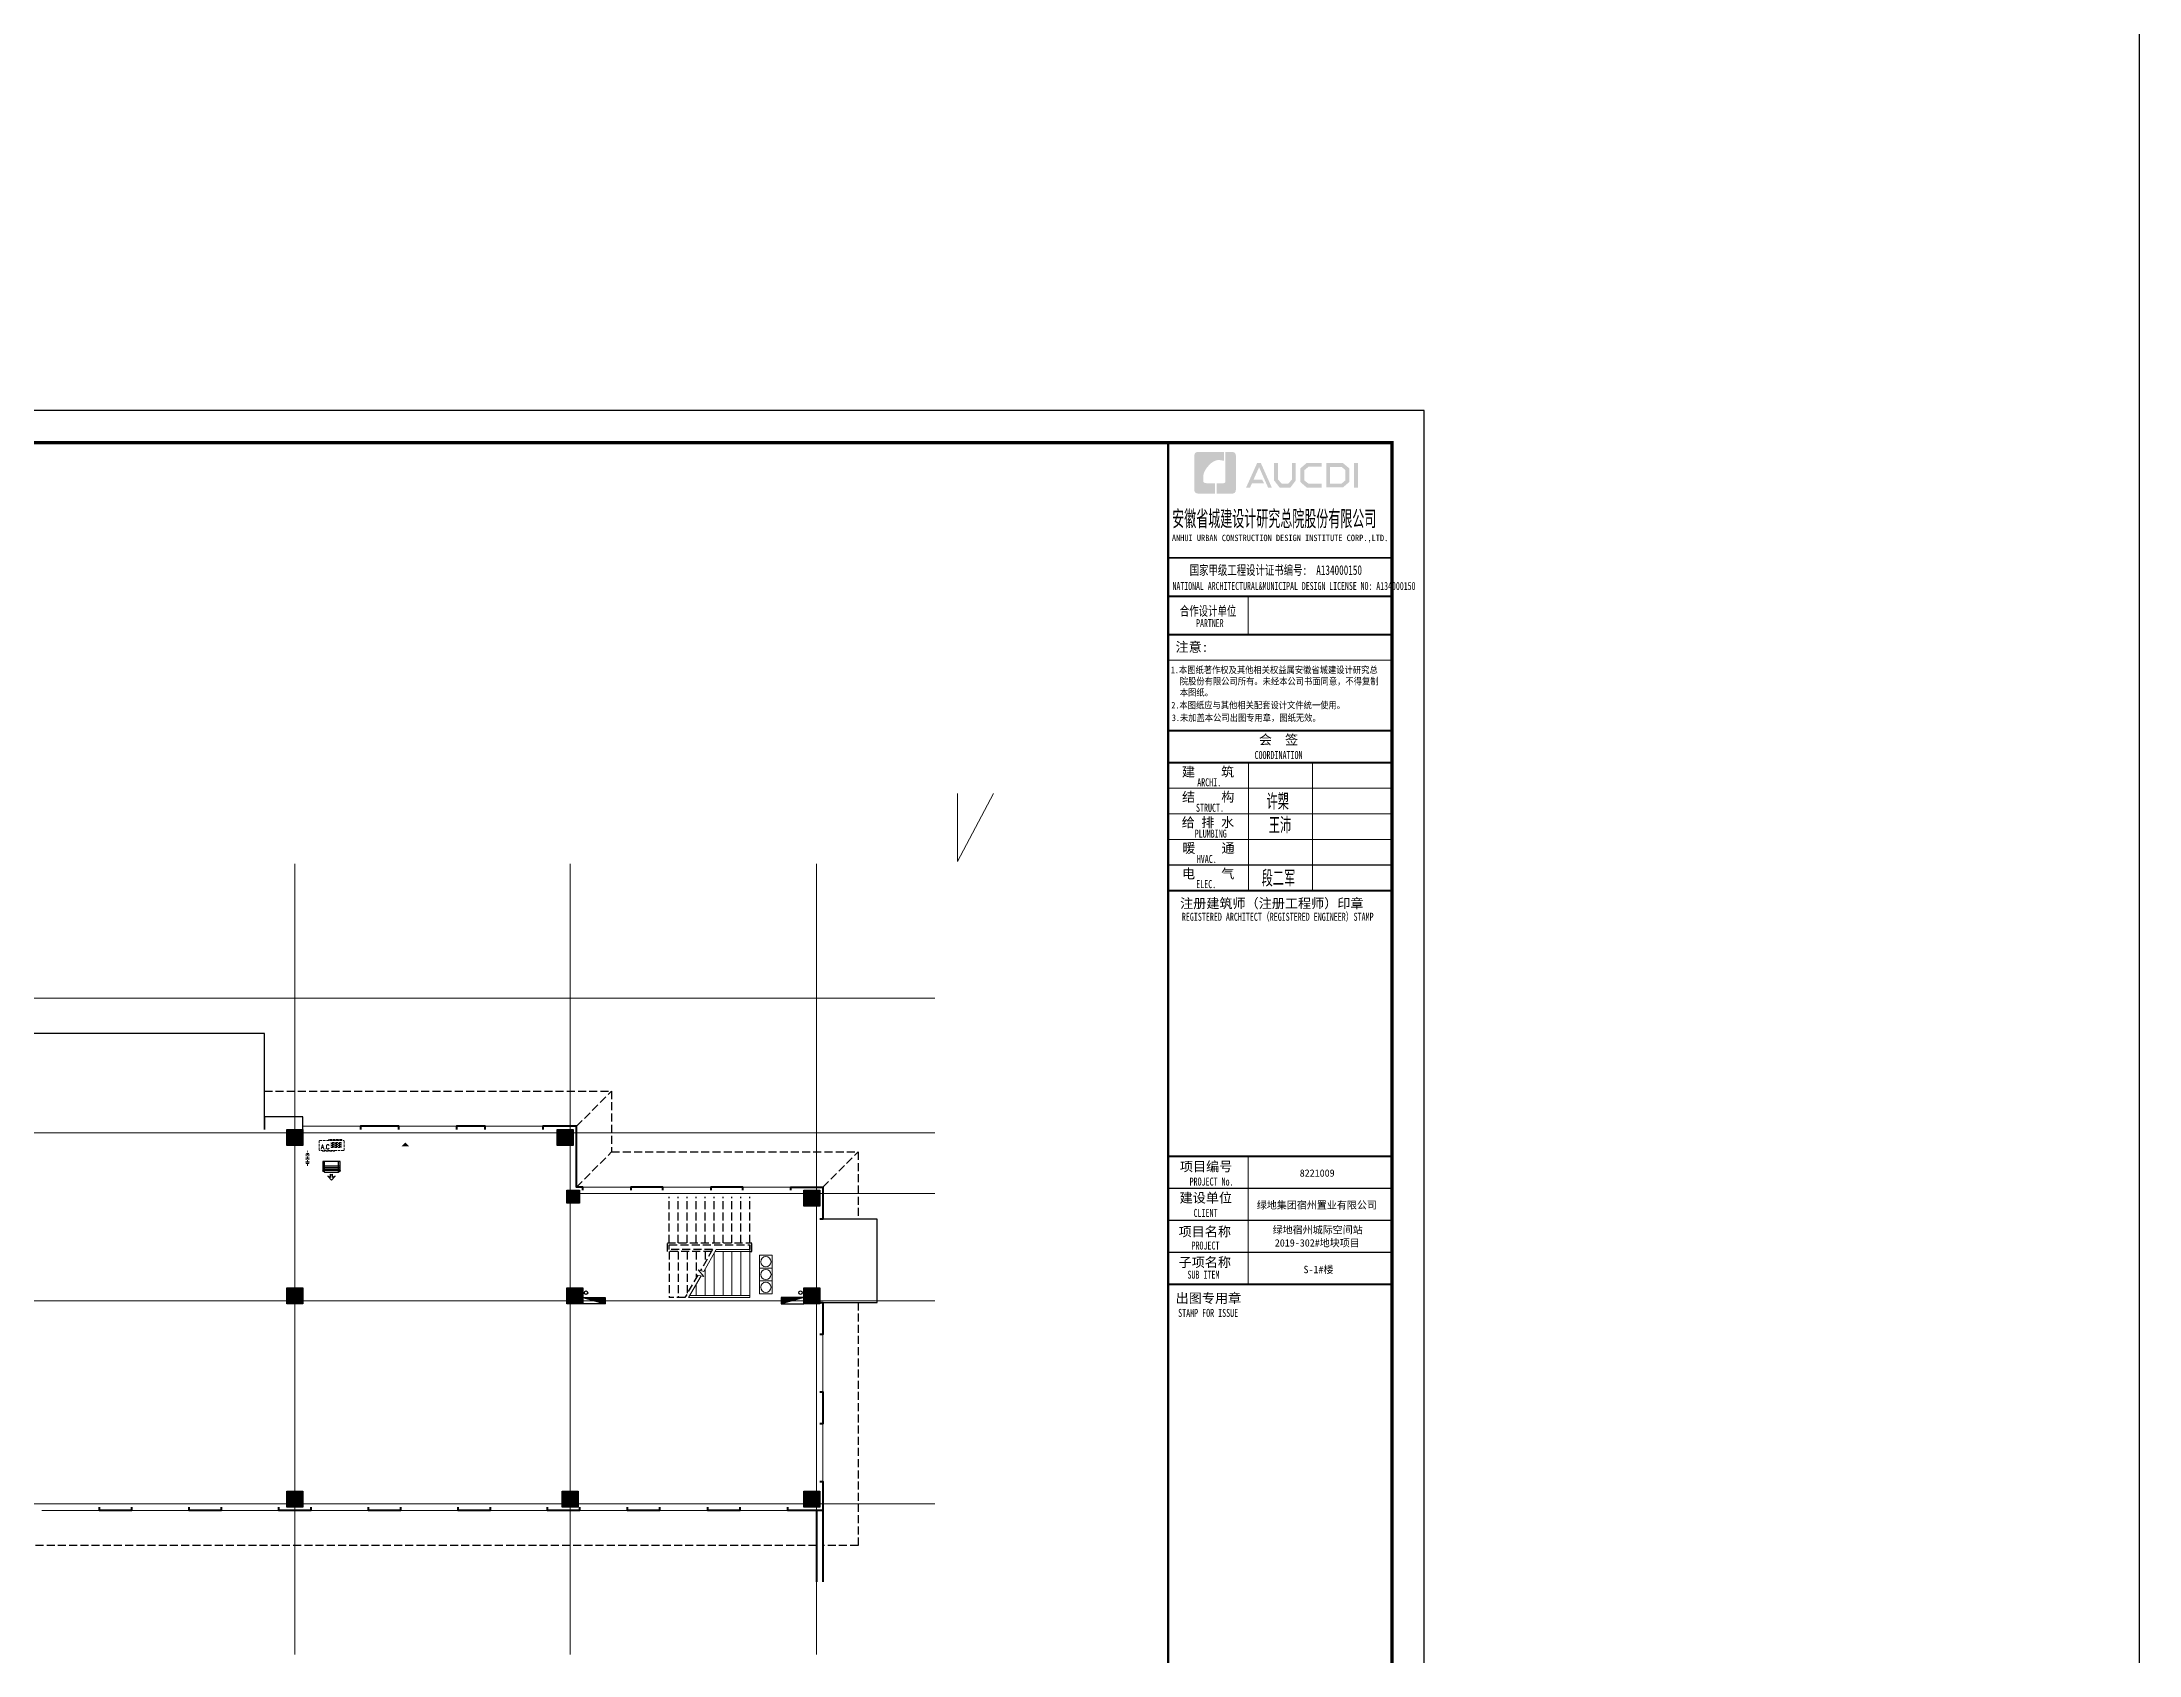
# Model space of a CAD drawing. Extents: x 1188826 to 1909461, y 608442 to 1651179.
# Drawn here: x 1340888 to 1406411, y 1132835 to 1183238 of the extents above; entities that cross this region are included whole.
import ezdxf

# ---------------------------------------------------------------- set-up
doc = ezdxf.new("R2010")
doc.units = 0
doc.header["$LTSCALE"] = 1000
doc.header["$MEASUREMENT"] = 0
for name, pattern in [('__DASH', [0.35, 0.25, -0.1]), ('ACAD_ISO10W100', [18.5, 12, -3, 0.5, -3]), ('DASH', [0.35, 0.25, -0.1]), ('DOTE', [2.42, 2, -0.2, 0.02, -0.2]), ('HIDDEN', [0.375, 0.25, -0.125])]:
    doc.linetypes.add(name, pattern=pattern)
for name, color, linetype in [('A-AC', 167, 'Continuous'), ('A-EQPM-MECH', 191, 'Continuous'), ('A-STAR(楼梯)', 51, 'Continuous'), ('EQUIP_消火栓', 7, 'Continuous'), ('S-COLU-HATCH', 30, 'Continuous'), ('S-COLU-LINE1', 6, 'Continuous'), ('VPIPE-不分区消火栓', 1, 'X'), ('卫生间', 6, 'Continuous'), ('图框', 140, 'Continuous'), ('图签文字', 147, 'Continuous'), ('平面线脚', 30, 'Continuous')]:
    doc.layers.add(name, color=color, linetype=linetype)
doc.layers.add('DIM_MODI', color=1, linetype='Continuous', plot=False)
for name, color, linetype, lineweight in [('DOTE', 19, 'DOTE', 9), ('STAIR', 2, 'Continuous', 18), ('WALL', 9, 'Continuous', 40), ('图签', 147, 'Continuous', 18), ('平面-看线', 45, 'Continuous', 15), ('平面-空调室内机', 176, 'Continuous', 9), ('平面-空调预留孔', 173, 'Continuous', 15)]:
    doc.layers.add(name, color=color, linetype=linetype, lineweight=lineweight)
doc.styles.add('_TCH_DIM', font='SIMPLEX.shx', dxfattribs={"width": 0.7, "bigfont": 'GBCBIG.shx'})
doc.styles.add('HT', font='simhei.ttf')
doc.styles.get("Standard").update_dxf_attribs({"font": 'gbenor.shx', "bigfont": 'gbcbig.shx'})
doc.styles.add('宋体', font='', dxfattribs={"height": 50})
doc.styles.add('建筑图签-1', font='simhei.ttf', dxfattribs={"width": 0.7})
doc.styles.add('建筑图签-2', font='TXT.shx', dxfattribs={"width": 0.5, "bigfont": 'HZTXT.shx'})
doc.styles.get('宋体').set_extended_font_data('SimSun')
doc.linetypes.add('X', pattern='A,3,-0.2,["X",Standard,S=0.25,R=0,X=-0.1,Y=-0.115],-0.25', length=3.45)

# ---------------------------------------------------------------- blocks, each defined once
blk = doc.blocks.new('QER5Y5WE3')
for p, q in [((-194, 188), (-1, 388)), ((194, -188), (-194, 188)), ((72, 389), (-156, 153)), ((292, -73), (-90, 296)), ((321, -43), (-61, 326)), ((360, -17), (-29, 359)), ((389, 14), (0, 389)), ((72, 389), (387, 86)), ((387, 86), (159, -151)), ((388, 13), (194, -188)), ((236, 408), (404, 419)), ((326, 383), (236, 408)), ((326, 383), (253, 308)), ((297, 307), (253, 308)), ((299, 264), (297, 307)), ((372, 340), (299, 264)), ((399, 251), (372, 340)), ((399, 251), (404, 419))]:
    blk.add_line(p, q)
for centre, start, end in [((36, 352), 46.01539, 136.01539), ((351, 49), 316.01539, 46.01539)]:
    blk.add_arc(centre, 51.3, start, end)
blk = doc.blocks.new('gsergvr')
at = {"layer": '平面-空调预留孔', "linetype": 'DASH', "ltscale": 0.3}
for p, q in [((34075, 17176), (34075, 17166)), ((34085, 17156), (34438, 17156)), ((34448, 17166), (34448, 17176))]:
    blk.add_line(p, q, dxfattribs=at)
blk.add_lwpolyline([(34729, 17176), (33989, 17176, -0.414214), (33969, 17196), (33969, 17466, -0.414214), (33989, 17486), (34729, 17486, -0.414214), (34749, 17466), (34749, 17196, -0.414214)], format="xyb", close=True, dxfattribs=at)
for points in [[(34679, 17515), (34260, 17515), (34260, 17500), (34679, 17500)], [(34658, 17428), (34343, 17428), (34343, 17399), (34658, 17399)], [(34658, 17362), (34343, 17362), (34343, 17333), (34658, 17333)], [(34658, 17296), (34343, 17296), (34343, 17267), (34658, 17267)]]:
    blk.add_lwpolyline(points, close=True, dxfattribs=at)
for centre, start, end in [((34085, 17166), 180, 270), ((34438, 17166), 270, 0)]:
    blk.add_arc(centre, 10, start, end, dxfattribs=at)
at = {"layer": '平面-空调预留孔', "linetype": 'DASH', "ltscale": 0.3, "style": '_TCH_DIM', "width": 0.705882}
blk.add_text('A.C', height=146.9, dxfattribs=at).set_placement((34028, 17216))
blk = doc.blocks.new('dongkong')
at = {"layer": '平面-空调预留孔', "linetype": 'HIDDEN', "ltscale": 0.3}
for p, q in [((-603836, 210821), (-603836, 210511)), ((-603836, 210821), (-603756, 210821)), ((-603796, 210900), (-603796, 210431)), ((-603756, 210821), (-603756, 210511))]:
    blk.add_line(p, q, dxfattribs=at)
blk.add_lwpolyline([(-603756, 210511), (-603836, 210511)], dxfattribs=at)
blk = doc.blocks.new('院标1')
h = blk.add_hatch(color=150)
h.dxf.hatch_style = 1
h.set_gradient(color1=(33, 113, 253), color2=(33, 113, 253), tint=1, name='INVCURVED')
edge = h.paths.add_edge_path()
edge.add_spline(control_points=[(116373, 648379), (116379, 648379), (116382, 648379), (116391, 648379), (116391, 648379), (116391, 648379), (116616, 648379), (116616, 648379), (116616, 648379), (116616, 648379), (116616, 648054), (116616, 648054), (116616, 648054), (116616, 648054), (116108, 648054), (116108, 648054), (116108, 648054), (116028, 648054), (115963, 648111), (115963, 648199), (115963, 648199), (115963, 648199), (115963, 649215), (115963, 649215), (115963, 649215), (115963, 649295), (116018, 649360), (116108, 649360), (116108, 649360), (116108, 649360), (116897, 649360), (116897, 649360), (116897, 649360), (116897, 649360), (116897, 649080), (116897, 649080), (116897, 649080), (116897, 649080), (116566, 649140), (116356, 648859), (116356, 648859), (116245, 648719), (116240, 648545), (116247, 648466), (116247, 648466), (116254, 648386), (116247, 648466), (116247, 648466), (116247, 648466), (116247, 648466), (116258, 648374), (116373, 648379)], knot_values=[0, 0, 0, 0, 0.071429, 0.071429, 0.071429, 0.107143, 0.142857, 0.142857, 0.142857, 0.178571, 0.214286, 0.214286, 0.214286, 0.25, 0.285714, 0.285714, 0.285714, 0.321429, 0.357143, 0.357143, 0.357143, 0.392857, 0.428571, 0.428571, 0.428571, 0.464286, 0.5, 0.5, 0.5, 0.535714, 0.571429, 0.571429, 0.571429, 0.607143, 0.642857, 0.642857, 0.642857, 0.678571, 0.714286, 0.714286, 0.714286, 0.75, 0.785714, 0.785714, 0.785714, 0.821429, 0.857143, 0.857143, 0.857143, 0.928571, 1, 1, 1, 1], degree=3, periodic=0)
h = blk.add_hatch(color=150)
h.dxf.hatch_style = 1
h.set_gradient(color1=(33, 113, 253), color2=(33, 113, 253), tint=1, name='INVCURVED')
edge = h.paths.add_edge_path()
edge.add_spline(control_points=[(117268, 649215), (117268, 649215), (117268, 648199), (117268, 648199), (117268, 648199), (117268, 648114), (117212, 648054), (117123, 648054), (117123, 648054), (117123, 648054), (116663, 648054), (116663, 648054), (116663, 648054), (116663, 648054), (116663, 648379), (116663, 648379), (116663, 648379), (116663, 648379), (116865, 648379), (116865, 648379), (116865, 648379), (116907, 648379), (116941, 648413), (116941, 648455), (116941, 648455), (116941, 648455), (116941, 649360), (116941, 649360), (116941, 649360), (116941, 649360), (117123, 649360), (117123, 649360), (117123, 649360), (117204, 649360), (117268, 649306), (117268, 649215)], knot_values=[0, 0, 0, 0, 0.1, 0.1, 0.1, 0.15, 0.2, 0.2, 0.2, 0.25, 0.3, 0.3, 0.3, 0.35, 0.4, 0.4, 0.4, 0.45, 0.5, 0.5, 0.5, 0.55, 0.6, 0.6, 0.6, 0.65, 0.7, 0.7, 0.7, 0.75, 0.8, 0.8, 0.8, 0.9, 1, 1, 1, 1], degree=3, periodic=0)
blk = doc.blocks.new('tq123')
at = {"layer": '图框'}
h = blk.add_hatch(color=256, dxfattribs=at)
h.paths.add_polyline_path([(-1187, 56758), (-1061, 56758), (-1061, 55988), (-1187, 55988)])
h.paths.add_polyline_path([(-1939, 56642), (-1939, 56116), (-1579, 56116), (-1455, 56223), (-1455, 56541), (-1575, 56642)], flags=16)
h.paths.add_polyline_path([(-2057, 56760), (-2057, 55998), (-1535, 55998), (-1337, 56168), (-1337, 56596), (-1532, 56760)])
h.paths.add_polyline_path([(-2200, 56764), (-2200, 56648), (-2607, 56648), (-2740, 56537), (-2740, 56218), (-2607, 56115), (-2198, 56115), (-2198, 55993), (-2662, 55993), (-2864, 56168), (-2864, 56596), (-2666, 56764)])
h.paths.add_polyline_path([(-3683, 56762), (-3563, 56762), (-3563, 56251), (-3449, 56120), (-3238, 56120), (-3124, 56251), (-3124, 56762), (-3010, 56762), (-3010, 56214), (-3174, 55997), (-3512, 55997), (-3683, 56216)])
h.paths.add_polyline_path([(-4215, 56760), (-4098, 56760), (-3756, 55996), (-3872, 55996), (-4153, 56630), (-4328, 56242), (-4057, 56242), (-3996, 56127), (-4377, 56127), (-4436, 55994), (-4559, 55994)])
for p, q in [((-6995, 53800), (5, 53800)), ((-6995, 53800), (5, 53800)), ((-6995, 52600), (5, 52600))]:
    blk.add_line(p, q, dxfattribs=at)
for points, const_width in [([(-6995, 0), (-6995, 57400)], 70), ([(-6995, 53800), (5, 53800)], 60), ([(-6995, 52600), (5, 52600)], 60), ([(-6995, 52600), (5, 52600)], 60), ([(-4495, 52600), (-4495, 51400)], 35), ([(-6995, 51400), (5, 51400)], 60), ([(-6995, 51400), (5, 51400)], 60), ([(-6995, 50599), (5, 50599)], 35), ([(-6987, 48400), (13, 48400)], 60), ([(-6987, 47400), (13, 47400)], 70), ([(-6987, 47400), (13, 47400)], 70), ([(-4487, 47400), (-4487, 43400)], 35), ([(-2487, 47400), (-2487, 43400)], 35), ([(-6987, 46600), (13, 46600)], 35), ([(-6987, 45800), (13, 45800)], 35), ([(-6987, 45000), (13, 45000)], 35), ([(-6987, 44200), (13, 44200)], 35), ([(-6987, 43400), (13, 43400)], 70), ([(-6995, 35100), (5, 35100)], 70), ([(-6995, 35100), (5, 35100)], 70), ([(-4495, 31100), (-4495, 35100)], 35), ([(-6995, 34100), (5, 34100)], 35), ([(-6995, 33100), (5, 33100)], 35), ([(-6995, 32100), (5, 32100)], 35), ([(5, 31100), (-6995, 31100)], 70)]:
    blk.add_lwpolyline(points, dxfattribs=dict(at, const_width=const_width))
blk.add_blockref('院标1', (-122144, -592249))
for s, height, style, width, p in [('ANHUI URBAN CONSTRUCTION DESIGN INSTITUTE CORP.,LTD.', 200, '建筑图签-1', 0.91, (-6877, 54322)), ('NATIONAL ARCHITECTURAL&MUNICIPAL DESIGN LICENSE NO: A134000150', 250, '建筑图签-1', 0.6, (-6858, 52795)), ('PARTNER', 250, '建筑图签-1', 0.6, (-6120, 51634)), ('1.本图纸著作权及其他相关权益属安徽省城建设计研究总', 210, 'HT', 0.88, (-6909, 50193)), ('院股份有限公司所有。未经本公司书面同意，不得复制', 210, 'HT', 0.88, (-6630, 49839)), (' 2.本图纸应与其他相关配套设计文件统一使用。 ', 210, 'HT', 0.88, (-7020, 49092)), ('本图纸。', 210, 'HT', 0.88, (-6630, 49489)), ('3.未加盖本公司出图专用章，图纸无效。', 210, 'HT', 0.88, (-6877, 48698)), ('COORDINATION', 250, '建筑图签-1', 0.7, (-4295, 47513)), ('ARCHI.', 250, '建筑图签-1', 0.7, (-6086, 46662)), ('STRUCT.', 250, '建筑图签-1', 0.7, (-6125, 45865)), ('PLUMBING', 250, '建筑图签-1', 0.7, (-6166, 45058)), ('HVAC.', 250, '建筑图签-1', 0.7, (-6101, 44265)), ('ELEC.', 250, '建筑图签-1', 0.7, (-6117, 43480)), ('REGISTERED ARCHITECT（REGISTERED ENGINEER）STAMP', 250, '建筑图签-1', 0.7, (-6566, 42459)), ('PROJECT No.', 250, '建筑图签-1', 0.7, (-6325, 34185, -1799)), ('CLIENT', 250, '建筑图签-1', 0.7, (-6201, 33206)), ('PROJECT', 250, '建筑图签-1', 0.7, (-6266, 32187)), ('SUB ITEM', 250, '建筑图签-1', 0.7, (-6393, 31276)), ('STAMP FOR ISSUE', 250, '建筑图签-1', 0.7, (-6682, 30081))]:
    blk.add_text(s, height=height, dxfattribs=dict(at, style=style, width=width)).set_placement(p)
at = {"layer": '图签', "color": 2, "style": '宋体'}
for s, height, p in [('8221009 ', 229.3, (-2884, 34462)), ('绿地集团宿州置业有限公司', 229.34, (-4225, 33462)), ('绿地宿州城际空间站', 229.3, (-3729, 32688)), ('2019-302#地块项目', 229.34, (-3662, 32279)), ('S-1#楼', 229.3, (-2766, 31448))]:
    blk.add_text(s, height=height, dxfattribs=at).set_placement(p)
at = {"layer": '图签文字', "color": 7, "style": '建筑图签-1'}
for s, height, width, p in [('安徽省城建设计研究总院股份有限公司', 500, 0.55, (-6867, 54777)), ('国家甲级工程设计证书编号:  A134000150', 300, 0.7, (-6323, 53267)), ('合作设计单位', 300, 0.7, (-6630, 51990))]:
    blk.add_text(s, height=height, dxfattribs=dict(at, width=width)).set_placement(p)
for s, p in [('注意:', (-6764, 50863)), ('会  签', (-4160, 47968)), ('建    筑', (-6565, 46967)), ('结    构', (-6561, 46179)), ('给 排 水', (-6570, 45385)), ('暖    通', (-6552, 44582)), ('电    气', (-6562, 43782)), ('注册建筑师（注册工程师）印章', (-6620, 42854)), ('项目编号', (-6627, 34632)), ('建设单位', (-6635, 33655)), ('项目名称', (-6668, 32597)), ('子项名称', (-6668, 31640)), ('出图专用章', (-6759, 30518))]:
    blk.add_text(s, height=300, dxfattribs=at).set_placement(p)
at = {"layer": '图签文字', "color": 1, "style": '建筑图签-2', "width": 0.7}
for s, p in [('许槊', (-3921, 45928)), ('王沛', (-3849, 45187)), ('段二军', (-4074, 43532))]:
    blk.add_text(s, height=500, dxfattribs=at).set_placement(p)
blk = doc.blocks.new('rewerwer')
at = {"layer": 'S-COLU-HATCH'}
h = blk.add_hatch(color=256, dxfattribs=at)
h.dxf.hatch_style = 1
h.paths.add_polyline_path([(1348538, 1149256), (1349038, 1149256), (1349038, 1148756), (1348538, 1148756)])
h = blk.add_hatch(color=256, dxfattribs=at)
h.dxf.hatch_style = 1
h.paths.add_polyline_path([(1356988, 1149256), (1357488, 1149256), (1357488, 1148756), (1356988, 1148756)])
h = blk.add_hatch(color=256, dxfattribs=at)
h.dxf.hatch_style = 1
h.paths.add_polyline_path([(1357288, 1147356), (1357688, 1147356), (1357688, 1146956), (1357288, 1146956)])
h = blk.add_hatch(color=256, dxfattribs=at)
h.dxf.hatch_style = 1
h.paths.add_polyline_path([(1364688, 1147356), (1365188, 1147356), (1365188, 1146856), (1364688, 1146856)])
h = blk.add_hatch(color=256, dxfattribs=at)
h.dxf.hatch_style = 1
h.paths.add_polyline_path([(1348538, 1144306), (1349038, 1144306), (1349038, 1143806), (1348538, 1143806)])
h = blk.add_hatch(color=256, dxfattribs=at)
h.dxf.hatch_style = 1
h.paths.add_polyline_path([(1357288, 1144306), (1357788, 1144306), (1357788, 1143806), (1357288, 1143806)])
h = blk.add_hatch(color=256, dxfattribs=at)
h.dxf.hatch_style = 1
h.paths.add_polyline_path([(1364688, 1144306), (1365188, 1144306), (1365188, 1143806), (1364688, 1143806)])
h = blk.add_hatch(color=256, dxfattribs=at)
h.dxf.hatch_style = 1
h.paths.add_polyline_path([(1348538, 1137956), (1349038, 1137956), (1349038, 1137456), (1348538, 1137456)])
h = blk.add_hatch(color=256, dxfattribs=at)
h.dxf.hatch_style = 1
h.paths.add_polyline_path([(1357138, 1137956), (1357638, 1137956), (1357638, 1137456), (1357138, 1137456)])
h = blk.add_hatch(color=256, dxfattribs=at)
h.dxf.hatch_style = 1
h.paths.add_polyline_path([(1364688, 1137956), (1365188, 1137956), (1365188, 1137456), (1364688, 1137456)])
at = {"layer": 'S-COLU-LINE1'}
for points in [[(1348538, 1149256), (1349038, 1149256), (1349038, 1148756), (1348538, 1148756)], [(1356988, 1149256), (1357488, 1149256), (1357488, 1148756), (1356988, 1148756)], [(1357288, 1147356), (1357688, 1147356), (1357688, 1146956), (1357288, 1146956)], [(1364688, 1147356), (1365188, 1147356), (1365188, 1146856), (1364688, 1146856)], [(1348538, 1144306), (1349038, 1144306), (1349038, 1143806), (1348538, 1143806)], [(1357288, 1144306), (1357788, 1144306), (1357788, 1143806), (1357288, 1143806)], [(1364688, 1144306), (1365188, 1144306), (1365188, 1143806), (1364688, 1143806)], [(1348538, 1137956), (1349038, 1137956), (1349038, 1137456), (1348538, 1137456)], [(1357138, 1137956), (1357638, 1137956), (1357638, 1137456), (1357138, 1137456)], [(1364688, 1137956), (1365188, 1137956), (1365188, 1137456), (1364688, 1137456)]]:
    blk.add_lwpolyline(points, close=True, dxfattribs=at)
blk = doc.blocks.new('$TwtSys$00000434')
for p, q in [((-0.5, 0.5), (-0.5, -0.5)), ((-0.5, -0.5), (0.5, 0.5)), ((0.5, 0.5), (-0.5, 0.5)), ((0.5, -0.5), (0.5, 0.5)), ((-0.5, -0.5), (0.5, -0.5))]:
    blk.add_line(p, q)
blk.add_solid([(0.5, -0.5), (0.5, 0.5), (-0.5, -0.5)])

msp = doc.modelspace()

# ---------------------------------------------------------------- hatches: boundary and pattern name
at = {"layer": 'WALL'}
msp.add_hatch(color=1, dxfattribs=at).paths.add_polyline_path([(1352240, 1148848), (1352120, 1148728), (1352360, 1148728)])

# ---------------------------------------------------------------- linework, layer by layer
at = {"layer": 'A-EQPM-MECH'}
for points in [[(1347838, 1149256), (1347838, 1152256), (1335838, 1152257), (1335838, 1149257)], [(1365288, 1143856), (1366988, 1143856), (1366988, 1146456), (1365188, 1146456)]]:
    msp.add_lwpolyline(points, dxfattribs=at)
at = {"layer": 'A-STAR(楼梯)', "color": 8, "linetype": '__DASH'}
for p, q in [((1360488, 1145716), (1360488, 1147156)), ((1360768, 1145716), (1360768, 1147156)), ((1361048, 1145716), (1361048, 1147156)), ((1361328, 1145716), (1361328, 1147156)), ((1361608, 1145716), (1361608, 1147156)), ((1361888, 1145716), (1361888, 1147156)), ((1362168, 1145716), (1362168, 1147156)), ((1362448, 1145716), (1362448, 1147156)), ((1362728, 1145716), (1362728, 1147156)), ((1363008, 1145716), (1363008, 1147156)), ((1360428, 1145446), (1360428, 1145716)), ((1360428, 1145716), (1363068, 1145716)), ((1361808, 1145446), (1360428, 1145446)), ((1360488, 1145656), (1363008, 1145656)), ((1360488, 1145506), (1360488, 1145656)), ((1360488, 1145656), (1363008, 1145656)), ((1361843, 1145506), (1360488, 1145506)), ((1361843, 1145506), (1360488, 1145506)), ((1360488, 1145446), (1360488, 1144006)), ((1360768, 1145446), (1360768, 1144006)), ((1361048, 1145446), (1361048, 1144129)), ((1361328, 1145446), (1361328, 1144614)), ((1361843, 1145506), (1361463, 1144847)), ((1361608, 1145446), (1361608, 1145099)), ((1363008, 1145656), (1363008, 1145506)), ((1363008, 1145506), (1363008, 1145656)), ((1361383, 1144709), (1360977, 1144006)), ((1360977, 1144006), (1360488, 1144006))]:
    msp.add_line(p, q, dxfattribs=at)
msp.add_lwpolyline([(1363008, 1145446), (1363068, 1145446), (1363068, 1145716)], dxfattribs=at)
at = {"layer": 'DIM_MODI'}
msp.add_lwpolyline([(1233208, 1231147), (1406411, 1231147), (1406411, 946723), (1233208, 946723)], close=True, dxfattribs=at)
at = {"layer": 'DOTE', "linetype": 'ACAD_ISO10W100', "ltscale": 100}
for p, q in [((1348788, 1157556), (1348788, 1132856)), ((1357388, 1157556), (1357388, 1132856)), ((1365088, 1157556), (1365088, 1132856)), ((1368788, 1153356), (1291011, 1153356)), ((1368788, 1149156), (1327188, 1149156)), ((1368788, 1147256), (1357388, 1147256)), ((1310188, 1143906), (1368788, 1143906)), ((1291011, 1137556), (1368788, 1137556))]:
    msp.add_line(p, q, dxfattribs=at)
for points in [[(1369494, 1157633), (1369494, 1159756)], [(1369494, 1157633), (1370614, 1159756)]]:
    msp.add_lwpolyline(points, dxfattribs=at)
at = {"layer": 'STAIR'}
for p, q in [((1361958, 1145506), (1361563, 1144821)), ((1361888, 1145384), (1361888, 1144066)), ((1363008, 1145446), (1361924, 1145446)), ((1363008, 1145506), (1361958, 1145506)), ((1363008, 1145506), (1361958, 1145506)), ((1362168, 1145446), (1362168, 1144066)), ((1362448, 1145446), (1362448, 1144066)), ((1362728, 1145446), (1362728, 1144066)), ((1363008, 1145446), (1363008, 1144006)), ((1361563, 1144661), (1361383, 1144709)), ((1361563, 1144821), (1361390, 1144867)), ((1361390, 1144867), (1361563, 1144661)), ((1361608, 1144899), (1361608, 1144066)), ((1361483, 1144682), (1361092, 1144006)), ((1363008, 1144066), (1361127, 1144066)), ((1361328, 1144414), (1361328, 1144066)), ((1363008, 1144006), (1361092, 1144006))]:
    msp.add_line(p, q, dxfattribs=at)
msp.add_lwpolyline([(1363008, 1145506), (1363008, 1145446)], dxfattribs=at)
at = {"layer": 'STAIR', "color": 8}
for points in [[(1363308, 1144926), (1363308, 1145326), (1363708, 1145326), (1363708, 1144926)], [(1363308, 1144526), (1363308, 1144926), (1363708, 1144926), (1363708, 1144526)], [(1363308, 1144126), (1363308, 1144526), (1363708, 1144526), (1363708, 1144126)]]:
    msp.add_lwpolyline(points, close=True, dxfattribs=at)
for centre in [(1363508, 1145126), (1363508, 1144726), (1363508, 1144326)]:
    msp.add_circle(centre, 160, dxfattribs=at)
at = {"layer": 'VPIPE-不分区消火栓'}
for centre in [(1357888, 1144156), (1364588, 1144156)]:
    msp.add_circle(centre, 55, dxfattribs=at)
at = {"layer": 'WALL'}
for points in [[(1352038, 1149256), (1352038, 1149356), (1350838, 1149356), (1350838, 1149256)], [(1354738, 1149256), (1354738, 1149356), (1353838, 1149356), (1353838, 1149256)], [(1357788, 1147356), (1357788, 1147456), (1357588, 1147456), (1357588, 1149356), (1356538, 1149356), (1356538, 1149256)], [(1360288, 1147356), (1360288, 1147456), (1359288, 1147456), (1359288, 1147356)], [(1362788, 1147356), (1362788, 1147456), (1361788, 1147456), (1361788, 1147356)], [(1364288, 1147356), (1364288, 1147456), (1365288, 1147456), (1365288, 1146456), (1365188, 1146456)], [(1365188, 1143856), (1365288, 1143856), (1365288, 1142856), (1365188, 1142856)], [(1365188, 1141056), (1365288, 1141056), (1365288, 1140056), (1365188, 1140056)], [(1365188, 1138256), (1365288, 1138256), (1365288, 1137356), (1364188, 1137356), (1364188, 1137456)], [(1343688, 1137456), (1343688, 1137356), (1342688, 1137356), (1342688, 1137456)], [(1346488, 1137456), (1346488, 1137356), (1345488, 1137356), (1345488, 1137456)], [(1349288, 1137456), (1349288, 1137356), (1348288, 1137356), (1348288, 1137456)], [(1352088, 1137456), (1352088, 1137356), (1351088, 1137356), (1351088, 1137456)], [(1354888, 1137456), (1354888, 1137356), (1353888, 1137356), (1353888, 1137456)], [(1357688, 1137456), (1357688, 1137356), (1356688, 1137356), (1356688, 1137456)], [(1360188, 1137456), (1360188, 1137356), (1359188, 1137356), (1359188, 1137456)], [(1362688, 1137456), (1362688, 1137356), (1361688, 1137356), (1361688, 1137456)], [(1365088, 1137356), (1365088, 1135124)], [(1365288, 1137356), (1365288, 1135124)]]:
    msp.add_lwpolyline(points, dxfattribs=at)
at = {"layer": '卫生间', "color": 5, "linetype": 'DASH'}
for points in [[(1347838, 1150456), (1358688, 1150456), (1358688, 1148556), (1366388, 1148556), (1366388, 1146506)], [(1357588, 1149356), (1358688, 1150456)], [(1357588, 1147456), (1358688, 1148556)], [(1365288, 1147456), (1366388, 1148556)], [(1366388, 1143856), (1366388, 1136256), (1365288, 1136256)], [(1365088, 1136256), (1315937, 1136256)]]:
    msp.add_lwpolyline(points, dxfattribs=at)
at = {"layer": '图框'}
msp.add_lwpolyline([(1278970, 1112319), (1384070, 1112319), (1384070, 1171719), (1278970, 1171719)], close=True, dxfattribs=at)
at = {"layer": '图框', "const_width": 100}
msp.add_lwpolyline([(1281470, 1113319), (1383070, 1113319), (1383070, 1170719), (1281470, 1170719)], close=True, dxfattribs=at)
at = {"layer": '平面-看线'}
for points in [[(1349038, 1149356), (1350838, 1149356)], [(1352038, 1149356), (1353838, 1149356)], [(1354738, 1149356), (1356538, 1149356)], [(1359288, 1147456), (1357788, 1147456)], [(1360288, 1147456), (1361788, 1147456)], [(1362788, 1147456), (1364288, 1147456)], [(1365288, 1142856), (1365288, 1141056)], [(1365288, 1140056), (1365288, 1138256)], [(1340888, 1137356), (1342688, 1137356)], [(1343688, 1137356), (1345488, 1137356)], [(1346488, 1137356), (1348288, 1137356)], [(1349288, 1137356), (1351088, 1137356)], [(1352088, 1137356), (1353888, 1137356)], [(1354888, 1137356), (1356688, 1137356)], [(1357688, 1137356), (1359188, 1137356)], [(1360188, 1137356), (1361688, 1137356)], [(1362688, 1137356), (1364188, 1137356)]]:
    msp.add_lwpolyline(points, dxfattribs=at)
at = {"layer": '平面线脚'}
msp.add_lwpolyline([(1349038, 1149256), (1349038, 1149656), (1347838, 1149656), (1347838, 1149256)], dxfattribs=at)

# ---------------------------------------------------------------- block references
msp.add_blockref('tq123', (1383070, 1113319))
at = {"layer": 'A-AC', "linetype": 'ByBlock', "xscale": -1, "rotation": 136.0153936611567}
msp.add_blockref('QER5Y5WE3', (1349938, 1148256), dxfattribs=at)
at = {"layer": 'EQUIP_消火栓', "xscale": -700, "zscale": 700}
for p, yscale, rotation in [((1358138, 1143906), 200, 180), ((1364338, 1143906), -200, 359.9999999996917)]:
    msp.add_blockref('$TwtSys$00000434', p, dxfattribs=dict(at, yscale=yscale, rotation=rotation))
at = {"layer": 'S-COLU-LINE1'}
msp.add_blockref('rewerwer', (0, 0), dxfattribs=at)
at = {"layer": '平面-空调室内机', "ltscale": 0.3, "xscale": -1, "rotation": 180}
msp.add_blockref('dongkong', (1952984, 1359017), dxfattribs=at)
at = {"layer": '平面-空调预留孔'}
msp.add_blockref('gsergvr', (1315579, 1131425), dxfattribs=at)

doc.saveas('drawing.dxf')
